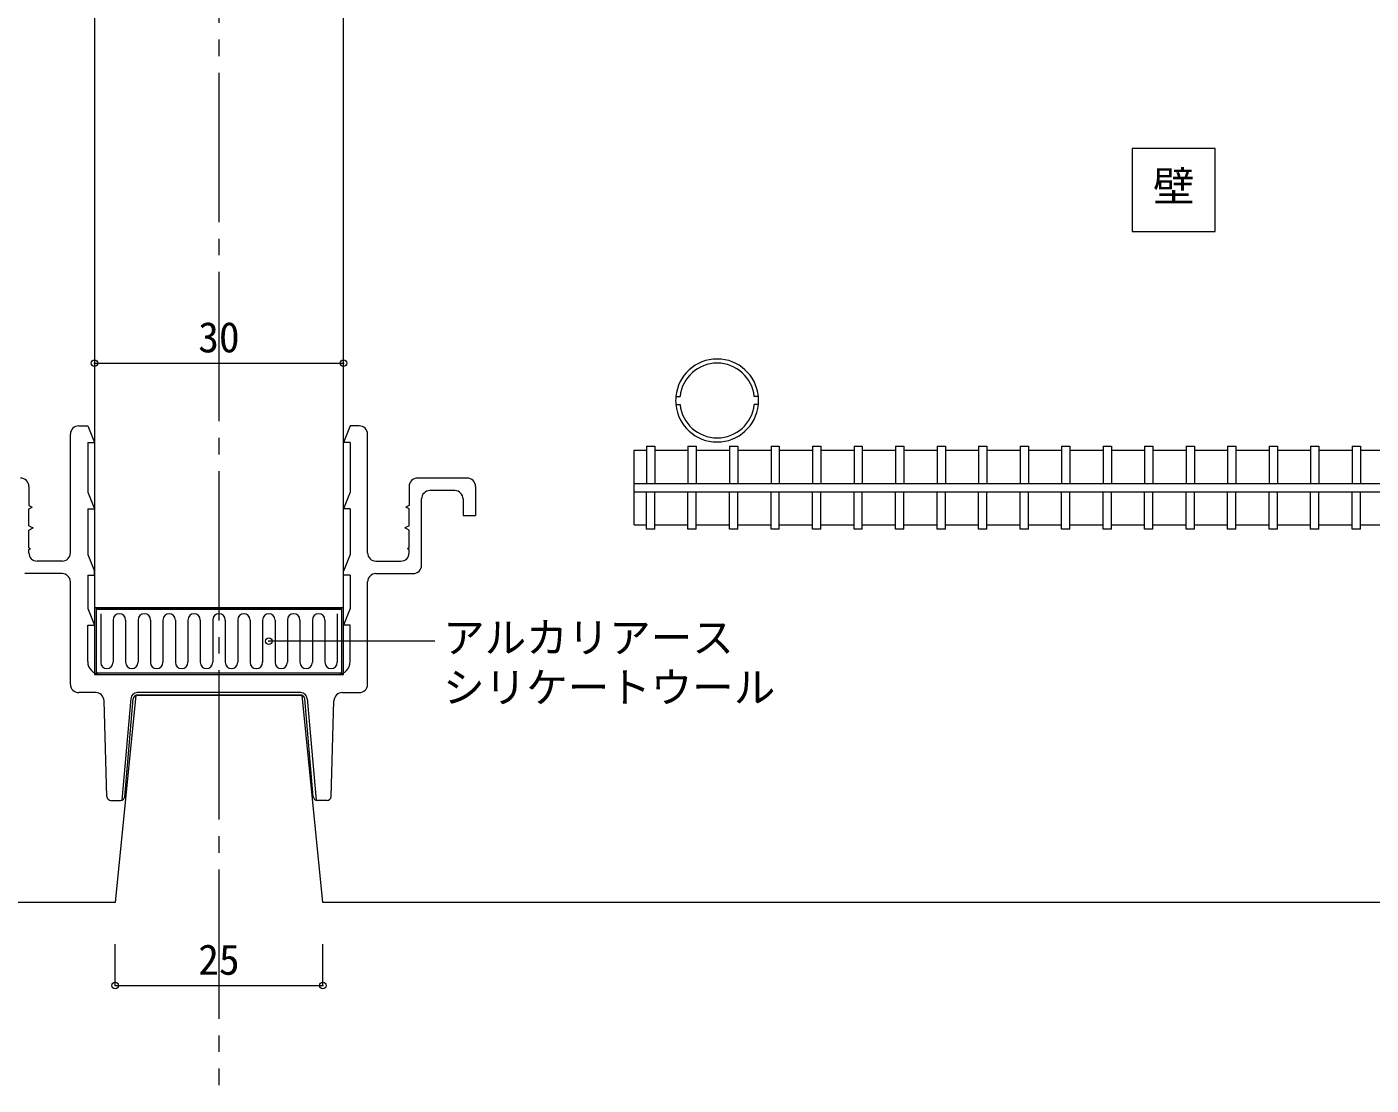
# Model space of a CAD drawing. Units: millimetres at full size, sheet at 1:2. Extents: x -891 to 891, y -194 to 194.
# Drawn here: x 517.4 to 679.3, y -122 to 5.5 of the extents above; entities that cross this region are included whole.
import ezdxf
from ezdxf.enums import TextEntityAlignment as Align

# ---------------------------------------------------------------- set-up
doc = ezdxf.new("R2010")
doc.units = ezdxf.units.MM
doc.header["$LTSCALE"] = 2
doc.header["$PDMODE"] = 32
doc.header["$PDSIZE"] = 0.8
doc.linetypes.add('CHAIN2', pattern=[12, 9, -1, 1, -1])
doc.layers.add('1-0_', color=5, linetype='Continuous', lineweight=9)
doc.styles.add('ＭＳ ゴシック', font='')
doc.styles.get('ＭＳ ゴシック').set_extended_font_data('MS Gothic')

msp = doc.modelspace()

# ---------------------------------------------------------------- linework, layer by layer
at = {"layer": '1-0_', "color": 6, "linetype": 'CHAIN2'}
msp.add_line((540.51, 120), (540.51, -122), dxfattribs=at)
at = {"layer": '1-0_', "color": 4}
for p, q in [((525.51, 72.5), (525.51, -64.5)), ((555.51, -64.5), (555.51, 72.5)), ((590.51, -45.5), (591.998, -45.5)), ((590.51, -54.5), (590.51, -45.5)), ((592.998, -45.5), (596.998, -45.5)), ((597.998, -45.5), (601.998, -45.5)), ((602.998, -45.5), (606.998, -45.5)), ((607.997, -45.5), (611.998, -45.5)), ((612.998, -45.5), (616.998, -45.5)), ((617.998, -45.5), (621.998, -45.5)), ((622.997, -45.5), (626.998, -45.5)), ((627.998, -45.5), (631.998, -45.5)), ((632.998, -45.5), (636.998, -45.5)), ((637.998, -45.5), (641.998, -45.5)), ((642.998, -45.5), (646.998, -45.5)), ((647.998, -45.5), (651.998, -45.5)), ((652.998, -45.5), (656.998, -45.5)), ((657.998, -45.5), (661.998, -45.5)), ((662.998, -45.5), (666.998, -45.5)), ((667.998, -45.5), (671.998, -45.5)), ((672.998, -45.5), (676.998, -45.5)), ((677.998, -45.5), (681.998, -45.5)), ((590.51, -54.5), (591.998, -54.5)), ((592.998, -54.5), (596.998, -54.5)), ((597.998, -54.5), (601.998, -54.5)), ((602.998, -54.5), (606.998, -54.5)), ((607.997, -54.5), (611.998, -54.5)), ((612.998, -54.5), (616.998, -54.5)), ((617.998, -54.5), (621.998, -54.5)), ((622.997, -54.5), (626.998, -54.5)), ((627.998, -54.5), (631.998, -54.5)), ((632.998, -54.5), (636.998, -54.5)), ((637.998, -54.5), (641.998, -54.5)), ((642.998, -54.5), (646.998, -54.5)), ((647.998, -54.5), (651.998, -54.5)), ((652.998, -54.5), (656.998, -54.5)), ((657.998, -54.5), (661.998, -54.5)), ((662.998, -54.5), (666.998, -54.5)), ((667.998, -54.5), (671.998, -54.5)), ((672.998, -54.5), (676.998, -54.5)), ((677.998, -54.5), (681.998, -54.5)), ((525.51, -64.5), (555.51, -64.5))]:
    msp.add_line(p, q, dxfattribs=at)
at = {"layer": '1-0_', "color": 7}
for p, q in [((525.51, -35), (555.51, -35)), ((522.61, -57.857), (522.61, -43.557)), ((523.61, -42.557), (524.71, -42.557)), ((524.71, -42.557), (525.51, -44.557)), ((556.31, -42.557), (555.51, -44.557)), ((557.41, -42.557), (556.31, -42.557)), ((558.41, -57.857), (558.41, -43.557)), ((524.71, -44.557), (525.51, -44.557)), ((524.71, -44.557), (524.71, -50.557)), ((556.31, -44.557), (555.51, -44.557)), ((556.31, -44.557), (556.31, -50.557)), ((517.61, -49.857), (517.61, -52.157)), ((563.41, -49.857), (563.41, -52.157)), ((570.41, -48.857), (564.41, -48.857)), ((571.41, -49.857), (571.41, -53.357)), ((524.71, -50.557), (525.51, -52.557)), ((556.31, -50.557), (555.51, -52.557)), ((564.91, -59.357), (564.91, -51.357)), ((568.91, -50.357), (565.91, -50.357)), ((569.91, -51.357), (569.91, -53.357)), ((517.61, -52.157), (518.01, -52.357)), ((517.61, -52.557), (518.01, -52.357)), ((517.61, -54.607), (517.61, -52.557)), ((524.71, -52.557), (525.51, -52.557)), ((524.71, -52.557), (524.71, -58.057)), ((556.31, -52.557), (555.51, -52.557)), ((556.31, -52.557), (556.31, -58.057)), ((563.41, -52.157), (563.01, -52.357)), ((563.41, -52.557), (563.01, -52.357)), ((563.41, -54.607), (563.41, -52.557)), ((569.91, -53.357), (571.41, -53.357)), ((517.61, -54.607), (518.11, -54.857)), ((517.61, -55.107), (518.11, -54.857)), ((563.41, -54.607), (562.91, -54.857)), ((563.41, -55.107), (562.91, -54.857)), ((517.61, -57.257), (517.61, -55.107)), ((563.41, -57.257), (563.41, -55.107)), ((517.61, -57.257), (517.81, -57.357)), ((517.61, -57.457), (517.81, -57.357)), ((517.61, -57.857), (517.61, -57.457)), ((524.71, -58.057), (525.51, -60.057)), ((556.31, -58.057), (555.51, -60.057)), ((563.41, -57.257), (563.21, -57.357)), ((563.41, -57.457), (563.21, -57.357)), ((563.41, -57.857), (563.41, -57.457)), ((521.61, -58.857), (518.61, -58.857)), ((559.41, -58.857), (562.41, -58.857)), ((521.61, -60.357), (517.11, -60.357)), ((522.61, -73.73), (522.61, -61.357)), ((524.71, -60.557), (524.71, -64.557)), ((556.31, -60.557), (556.31, -64.557)), ((558.41, -73.73), (558.41, -61.357)), ((559.41, -60.357), (563.91, -60.357)), ((524.71, -64.557), (525.51, -66.557)), ((556.31, -64.557), (555.51, -66.557)), ((524.71, -66.557), (525.51, -66.557)), ((524.71, -70.96), (524.71, -66.557)), ((556.31, -66.557), (555.51, -66.557)), ((556.31, -70.96), (556.31, -66.557)), ((566.51, -68.5), (546.51, -68.5)), ((526.209, -72.5), (554.811, -72.5)), ((525.663, -74.7), (523.609, -74.7)), ((526.996, -87.214), (526.663, -75.671)), ((530.51, -75), (528.01, -100)), ((529.872, -75.421), (528.812, -87.673)), ((529.15, -87.243), (530.17, -75.457)), ((550.351, -74.7), (530.669, -74.7)), ((530.669, -75), (550.351, -75)), ((551.87, -87.243), (550.85, -75.457)), ((551.148, -75.421), (552.208, -87.673)), ((554.024, -87.214), (554.357, -75.671)), ((555.357, -74.7), (555.572, -74.7)), ((555.572, -74.7), (557.411, -74.7)), ((527.496, -87.7), (528.651, -87.7)), ((527.496, -87.7), (528.459, -87.7)), ((553.524, -87.7), (552.369, -87.7)), ((553.524, -87.7), (552.561, -87.7)), ((528.01, -100), (484.61, -100)), ((839.01, -100), (553.01, -100)), ((528.01, -110), (528.01, -105)), ((553.01, -110), (553.01, -105)), ((528.01, -110), (553.01, -110))]:
    msp.add_line(p, q, dxfattribs=at)
at = {"layer": '1-0_', "color": 3}
for p, q in [((595.533, -39), (596.038, -39)), ((595.533, -40), (596.038, -40)), ((605.487, -39), (604.982, -39)), ((605.487, -40), (604.982, -40)), ((525.51, -64.5), (525.51, -72.5)), ((525.71, -64.7), (525.71, -72.3)), ((555.31, -64.7), (525.71, -64.7)), ((555.31, -72.3), (555.31, -64.7)), ((525.71, -72.3), (555.31, -72.3))]:
    msp.add_line(p, q, dxfattribs=at)
at = {"layer": '1-0_'}
for p, q in [((591.998, -45), (591.998, -49.5)), ((591.998, -45), (592.998, -45)), ((592.998, -45), (592.998, -49.5)), ((596.998, -45), (596.998, -49.5)), ((596.998, -45), (597.998, -45)), ((597.998, -45), (597.998, -49.5)), ((601.998, -45), (602.998, -45)), ((601.998, -45), (601.998, -49.5)), ((602.998, -45), (602.998, -49.5)), ((606.998, -45), (607.997, -45)), ((606.998, -45), (606.998, -49.5)), ((607.997, -45), (607.997, -49.5)), ((611.998, -45), (612.998, -45)), ((611.998, -45), (611.998, -49.5)), ((612.998, -45), (612.998, -49.5)), ((616.998, -45), (616.998, -49.5)), ((616.998, -45), (617.998, -45)), ((617.998, -45), (617.998, -49.5)), ((621.998, -45), (621.998, -49.5)), ((621.998, -45), (622.997, -45)), ((622.997, -45), (622.997, -49.5)), ((626.998, -45), (627.998, -45)), ((626.998, -45), (626.998, -49.5)), ((627.998, -45), (627.998, -49.5)), ((631.998, -45), (631.998, -49.5)), ((631.998, -45), (632.998, -45)), ((632.998, -45), (632.998, -49.5)), ((636.998, -45), (637.998, -45)), ((636.998, -45), (636.998, -49.5)), ((637.998, -45), (637.998, -49.5)), ((641.998, -45), (641.998, -49.5)), ((641.998, -45), (642.998, -45)), ((642.998, -45), (642.998, -49.5)), ((646.998, -45), (646.998, -49.5)), ((646.998, -45), (647.998, -45)), ((647.998, -45), (647.998, -49.5)), ((651.998, -45), (652.998, -45)), ((651.998, -45), (651.998, -49.5)), ((652.998, -45), (652.998, -49.5)), ((656.998, -45), (657.998, -45)), ((656.998, -45), (656.998, -49.5)), ((657.998, -45), (657.998, -49.5)), ((661.998, -45), (662.998, -45)), ((661.998, -45), (661.998, -49.5)), ((662.998, -45), (662.998, -49.5)), ((666.998, -45), (667.998, -45)), ((666.998, -45), (666.998, -49.5)), ((667.998, -45), (667.998, -49.5)), ((671.998, -45), (671.998, -49.5)), ((671.998, -45), (672.998, -45)), ((672.998, -45), (672.998, -49.5)), ((676.998, -45), (676.998, -49.5)), ((676.998, -45), (677.998, -45)), ((677.998, -45), (677.998, -49.5)), ((590.51, -49.5), (737.01, -49.5)), ((590.51, -50.5), (737.01, -50.5)), ((591.998, -55), (591.998, -50.5)), ((592.998, -55), (592.998, -50.5)), ((596.998, -55), (596.998, -50.5)), ((597.998, -55), (597.998, -50.5)), ((601.998, -55), (601.998, -50.5)), ((602.998, -55), (602.998, -50.5)), ((606.998, -55), (606.998, -50.5)), ((607.997, -55), (607.997, -50.5)), ((611.998, -55), (611.998, -50.5)), ((612.998, -55), (612.998, -50.5)), ((616.998, -55), (616.998, -50.5)), ((617.998, -55), (617.998, -50.5)), ((621.998, -55), (621.998, -50.5)), ((622.997, -55), (622.997, -50.5)), ((626.998, -55), (626.998, -50.5)), ((627.998, -55), (627.998, -50.5)), ((631.998, -55), (631.998, -50.5)), ((632.998, -55), (632.998, -50.5)), ((636.998, -55), (636.998, -50.5)), ((637.998, -55), (637.998, -50.5)), ((641.998, -55), (641.998, -50.5)), ((642.998, -55), (642.998, -50.5)), ((646.998, -55), (646.998, -50.5)), ((647.998, -55), (647.998, -50.5)), ((651.998, -55), (651.998, -50.5)), ((652.998, -55), (652.998, -50.5)), ((656.998, -55), (656.998, -50.5)), ((657.998, -55), (657.998, -50.5)), ((661.998, -55), (661.998, -50.5)), ((662.998, -55), (662.998, -50.5)), ((666.998, -55), (666.998, -50.5)), ((667.998, -55), (667.998, -50.5)), ((671.998, -55), (671.998, -50.5)), ((672.998, -55), (672.998, -50.5)), ((676.998, -55), (676.998, -50.5)), ((677.998, -55), (677.998, -50.5)), ((592.998, -55), (591.998, -55)), ((597.998, -55), (596.998, -55)), ((602.998, -55), (601.998, -55)), ((607.997, -55), (606.998, -55)), ((612.998, -55), (611.998, -55)), ((617.998, -55), (616.998, -55)), ((622.997, -55), (621.998, -55)), ((627.998, -55), (626.998, -55)), ((632.998, -55), (631.998, -55)), ((637.998, -55), (636.998, -55)), ((642.998, -55), (641.998, -55)), ((647.998, -55), (646.998, -55)), ((652.998, -55), (651.998, -55)), ((657.998, -55), (656.998, -55)), ((662.998, -55), (661.998, -55)), ((667.998, -55), (666.998, -55)), ((672.998, -55), (671.998, -55)), ((677.998, -55), (676.998, -55)), ((526.26, -65.2), (526.26, -71.05)), ((527.76, -65.95), (527.76, -71.05)), ((529.26, -65.95), (529.26, -71.05)), ((530.76, -65.95), (530.76, -71.05)), ((532.26, -65.95), (532.26, -71.05)), ((533.76, -65.95), (533.76, -71.05)), ((535.26, -65.95), (535.26, -71.05)), ((536.76, -65.95), (536.76, -71.05)), ((538.26, -65.95), (538.26, -71.05)), ((539.76, -65.95), (539.76, -71.05)), ((541.26, -65.95), (541.26, -71.05)), ((542.76, -65.95), (542.76, -71.05)), ((544.26, -65.95), (544.26, -71.05)), ((545.76, -65.95), (545.76, -71.05)), ((547.26, -65.95), (547.26, -71.05)), ((548.76, -65.95), (548.76, -71.05)), ((550.26, -65.95), (550.26, -71.05)), ((551.76, -65.95), (551.76, -71.05)), ((553.26, -65.95), (553.26, -71.05)), ((554.76, -65.2), (554.76, -71.05))]:
    msp.add_line(p, q, dxfattribs=at)
at = {"layer": '1-0_', "color": 7}
msp.add_lwpolyline([(650.51, -19.115), (660.51, -19.115), (660.51, -9.115), (650.51, -9.115)], close=True, dxfattribs=at)
for points in [[(524.71, -60.557), (525.51, -60.557), (525.51, -60.057)], [(556.31, -60.557), (555.51, -60.557), (555.51, -60.057)], [(553.01, -100), (550.51, -75), (530.51, -75)]]:
    msp.add_lwpolyline(points, dxfattribs=at)
at = {"layer": '1-0_', "color": 3}
msp.add_lwpolyline([(525.51, -72.5), (555.51, -72.5), (555.51, -64.5), (525.51, -64.5)], dxfattribs=at)
at = {"layer": '1-0_', "color": 4}
for start, end in [(5.73921, 174.2608), (185.73921, 354.2608)]:
    msp.add_arc((600.51, -39.5), 5, start, end, dxfattribs=at)
at = {"layer": '1-0_', "color": 3}
for centre, radius, start, end in [((600.51, -39.5), 4.5, 6.37938, 173.62061), ((601.01, -39.5), 5.5, 174.78407, 185.21593), ((600.51, -39.5), 4.5, 186.37939, 353.62061), ((600.01, -39.5), 5.5, 354.78407, 5.21593)]:
    msp.add_arc(centre, radius, start, end, dxfattribs=at)
at = {"layer": '1-0_', "color": 7}
for centre, radius, start, end in [((523.61, -43.557), 1, 90, 180), ((557.41, -43.557), 1, 0, 90), ((516.61, -49.857), 1, 0, 90), ((564.41, -49.857), 1, 90, 180), ((570.41, -49.857), 1, 0, 90), ((565.91, -51.357), 1, 90, 180), ((568.91, -51.357), 1, 0, 90), ((518.61, -57.857), 1, 180, 270), ((521.61, -57.857), 1, 270, 360), ((559.41, -57.857), 1, 180, 270), ((562.41, -57.857), 1, 270, 360), ((563.91, -59.357), 1, 270, 0), ((521.61, -61.357), 1, 360, 90), ((559.41, -61.357), 1, 90, 180), ((526.209, -71), 1.5, 178.47551, 270), ((554.811, -71), 1.5, 270, 1.52449), ((523.609, -73.7), 1, 181.86934, 270), ((557.411, -73.7), 1, 270, 358.13066), ((525.663, -75.7), 1, 1.65292, 90), ((530.669, -75.5), 0.8, 90, 175.04973), ((530.669, -75.5), 0.5, 90, 175.04973), ((550.351, -75.5), 0.8, 4.95027, 90), ((550.351, -75.5), 0.5, 4.95027, 90), ((555.357, -75.7), 1, 90, 178.34708), ((527.496, -87.2), 0.5, 181.65292, 270), ((528.651, -87.2), 0.5, 270, 355.04973), ((552.369, -87.2), 0.5, 184.95027, 270), ((553.524, -87.2), 0.5, 270, 358.34708)]:
    msp.add_arc(centre, radius, start, end, dxfattribs=at)
at = {"layer": '1-0_'}
for centre, start, end in [((528.51, -65.95), 0, 180), ((531.51, -65.95), 0, 180), ((534.51, -65.95), 0, 180), ((537.51, -65.95), 0, 180), ((540.51, -65.95), 0, 180), ((543.51, -65.95), 0, 180), ((546.51, -65.95), 0, 180), ((549.51, -65.95), 0, 180), ((552.51, -65.95), 0, 180), ((527.01, -71.05), 180, 0), ((530.01, -71.05), 180, 0), ((533.01, -71.05), 180, 0), ((536.01, -71.05), 180, 0), ((539.01, -71.05), 180, 0), ((542.01, -71.05), 180, 0), ((545.01, -71.05), 180, 0), ((548.01, -71.05), 180, 0), ((551.01, -71.05), 180, 0), ((554.01, -71.05), 180, 0)]:
    msp.add_arc(centre, 0.75, start, end, dxfattribs=at)
at = {"layer": '1-0_', "color": 7}
for p in [(525.51, -35), (555.51, -35), (528.01, -110), (553.01, -110)]:
    msp.add_point(p, dxfattribs=at)
at = {"layer": '1-0_', "color": 2}
msp.add_point((546.51, -68.5), dxfattribs=at)

# ---------------------------------------------------------------- texts
at = {"layer": '1-0_', "color": 7, "style": 'ＭＳ ゴシック'}
for s, p in [('壁', (653.01, -16.615)), ('30', (538.01, -34.8)), ('アルカリアース', (567.51, -71)), ('シリケートウール', (567.51, -77)), ('25', (538.01, -109.8))]:
    msp.add_text(s, height=3.666, dxfattribs=at).set_placement(p, align=Align.BOTTOM_LEFT)

doc.saveas('drawing.dxf')
